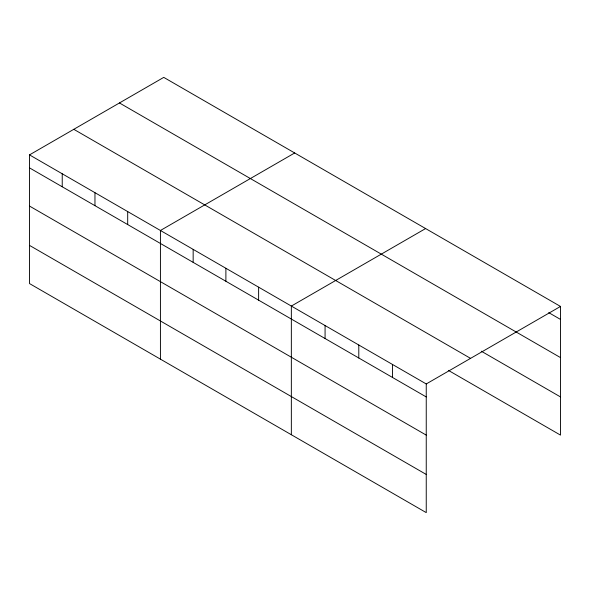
<?xml version="1.0" encoding="UTF-8"?>
<svg xmlns="http://www.w3.org/2000/svg" width="590" height="590" viewBox="0 0 590 590"><rect width="100%" height="100%" fill="white"/><g stroke="black" fill="none" stroke-linecap="round" stroke-linejoin="round"><path stroke-width="0.89" d="M29.5 154.89L426.246 383.95L426.246 512.622L29.5 283.561L29.5 154.89L163.755 77.379L560.5 306.439L560.5 435.11L448.348 370.358M294.683 152.965L160.428 230.483L160.428 359.155M425.611 228.559L291.349 306.07L291.349 434.742M426.246 383.95L560.5 306.439M548.737 312.634L560.5 319.426M119.453 102.955L560.5 357.599M481.293 351.197L560.5 396.93M73.802 129.313L470.547 358.366M29.5 167.877L426.246 396.937M29.5 206.058L426.246 435.11M29.5 245.388L426.246 474.449M392.52 364.48L392.52 377.467M358.794 345.01L358.794 357.997M325.075 325.54L325.075 338.527M258.619 287.175L258.619 300.163M225.889 268.273L225.889 281.26M193.159 249.378L193.159 262.366M127.691 211.581L127.691 224.569M94.96 192.687L94.96 205.674M62.23 173.792L62.23 186.779"/></g></svg>
